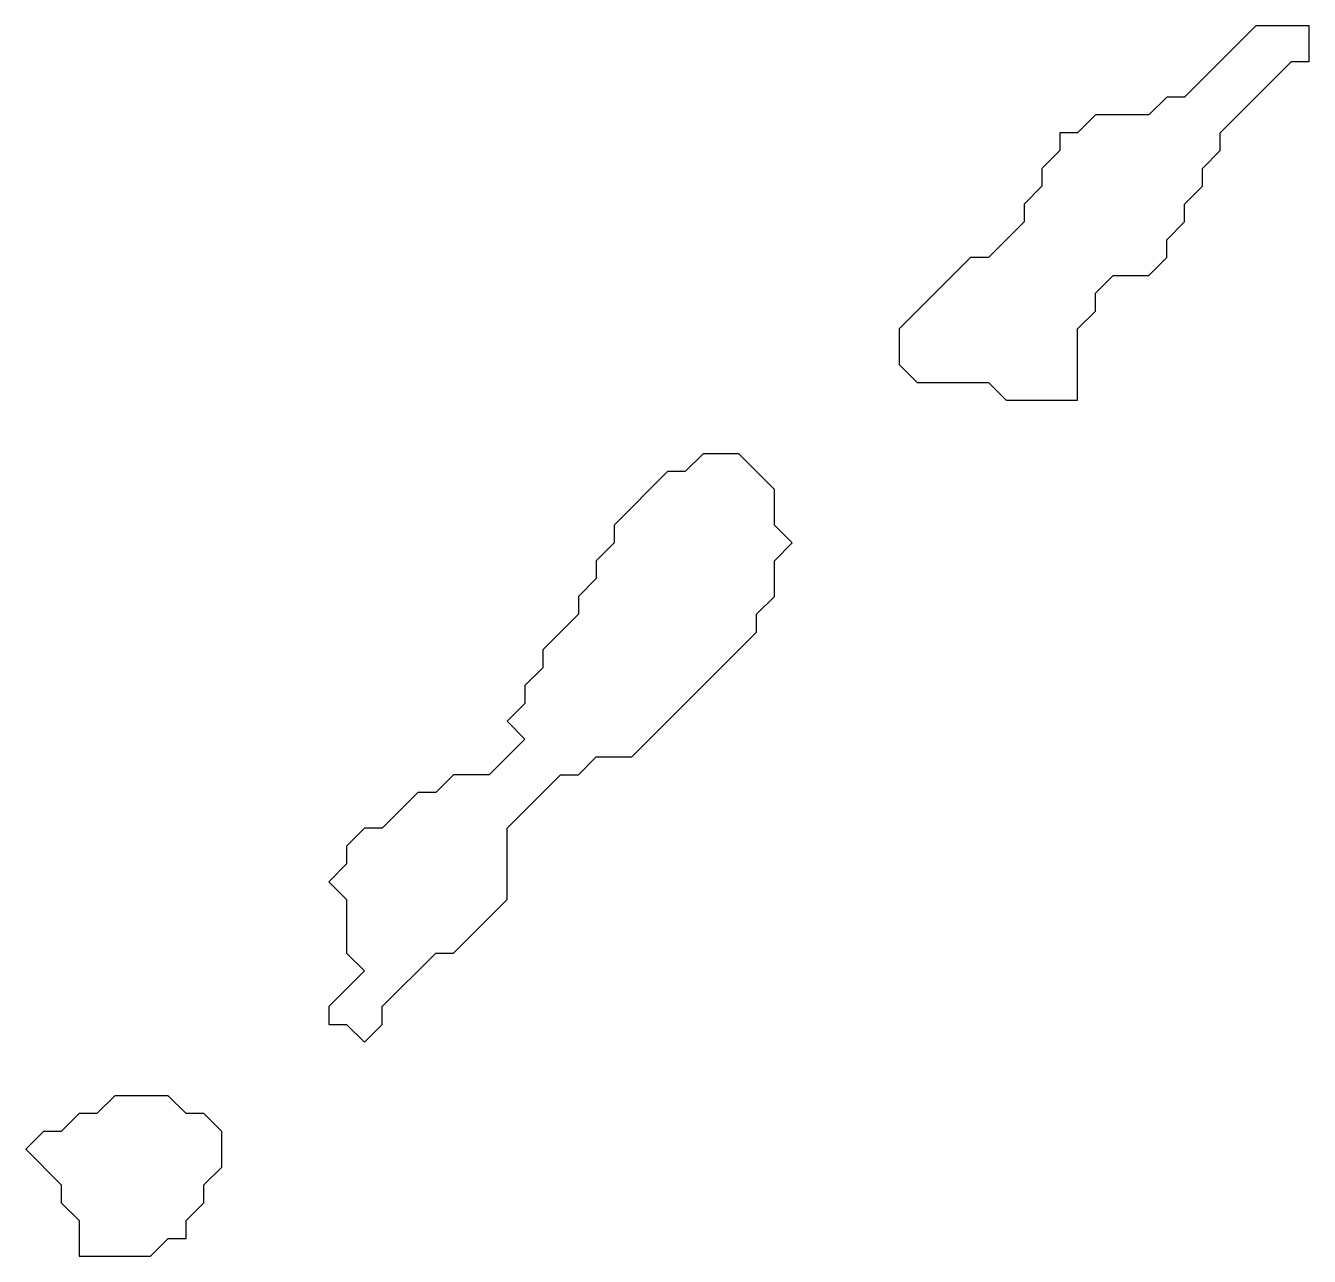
# Model space of a CAD drawing. Header units: millimetres. Extents: x 432 to 468, y 60 to 94.5.
import ezdxf

# ---------------------------------------------------------------- set-up
doc = ezdxf.new("R2010")
doc.units = ezdxf.units.MM

msp = doc.modelspace()

# ---------------------------------------------------------------- linework, layer by layer
for points in [[(466.5, 94.5), (464.5, 92.5), (464, 92.5), (463.5, 92), (462, 92), (461.5, 91.5), (461, 91.5), (461, 91), (460.5, 90.5), (460.5, 90), (460, 89.5), (460, 89), (459, 88), (458.5, 88), (456.5, 86), (456.5, 85), (457, 84.5), (459, 84.5), (459.5, 84), (461.5, 84), (461.5, 86), (462, 86.5), (462, 87), (462.5, 87.5), (463.5, 87.5), (464, 88), (464, 88.5), (464.5, 89), (464.5, 89.5), (465, 90), (465, 90.5), (465.5, 91), (465.5, 91.5), (467.5, 93.5), (468, 93.5), (468, 94.5)], [(451, 82.5), (450.5, 82), (450, 82), (448.5, 80.5), (448.5, 80), (448, 79.5), (448, 79), (447.5, 78.5), (447.5, 78), (446.5, 77), (446.5, 76.5), (446, 76), (446, 75.5), (445.5, 75), (446, 74.5), (445, 73.5), (444, 73.5), (443.5, 73), (443, 73), (442, 72), (441.5, 72), (441, 71.5), (441, 71), (440.5, 70.5), (441, 70), (441, 68.5), (441.5, 68), (440.5, 67), (440.5, 66.5), (441, 66.5), (441.5, 66), (442, 66.5), (442, 67), (443.5, 68.5), (444, 68.5), (445.5, 70), (445.5, 72), (447, 73.5), (447.5, 73.5), (448, 74), (449, 74), (452.5, 77.5), (452.5, 78), (453, 78.5), (453, 79.5), (453.5, 80), (453, 80.5), (453, 81.5), (452, 82.5)], [(434.5, 64.5), (434, 64), (433.5, 64), (433, 63.5), (432.5, 63.5), (432, 63), (433, 62), (433, 61.5), (433.5, 61), (433.5, 60), (435.5, 60), (436, 60.5), (436.5, 60.5), (436.5, 61), (437, 61.5), (437, 62), (437.5, 62.5), (437.5, 63.5), (437, 64), (436.5, 64), (436, 64.5)]]:
    msp.add_lwpolyline(points, close=True)

doc.saveas('drawing.dxf')
